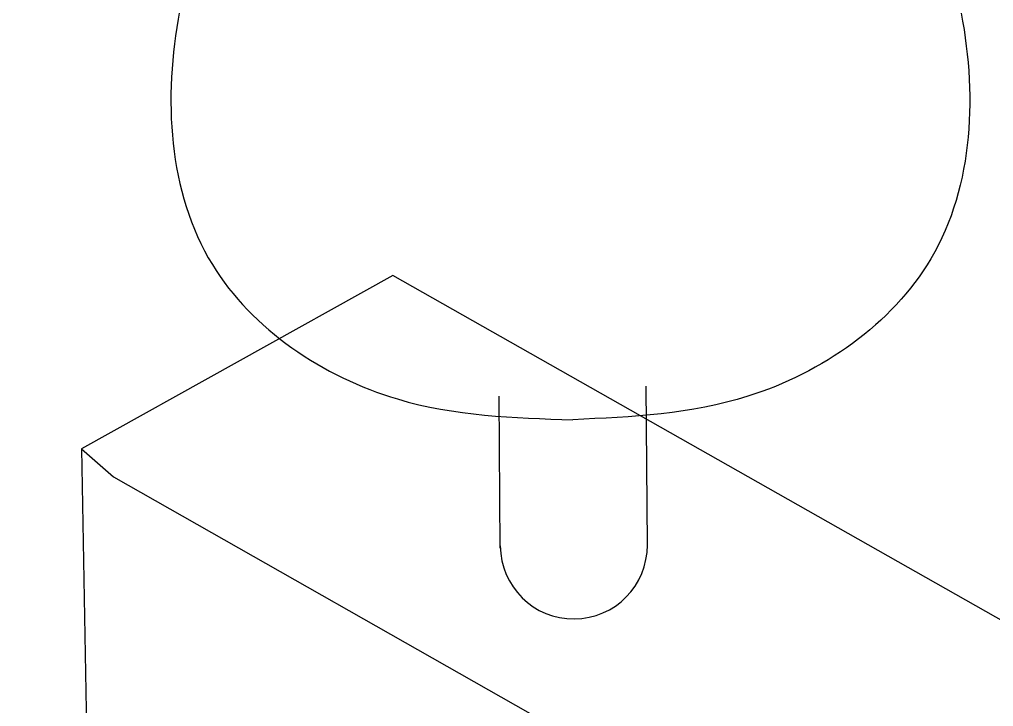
# Model space of a CAD drawing. Header units: metres. Extents: x 324293 to 653279, y 3585589 to 7191434.
# Drawn here: x 334481.697 to 334482.302, y 3600583.002 to 3600583.428 of the extents above; entities that cross this region are included whole.
import ezdxf

# ---------------------------------------------------------------- set-up
doc = ezdxf.new("R2010")
doc.units = ezdxf.units.M
for name, color, linetype in [('tarh', 6, 'Continuous'), ('Tir bargh', 10, 'Continuous'), ('V-NODE', 1, 'Continuous')]:
    doc.layers.add(name, color=color, linetype=linetype)

# ---------------------------------------------------------------- blocks, each defined once
blk = doc.blocks.new('E')
at = {"layer": 'Tir bargh'}
for p, q in [((-1.09158, 6.20022), (-1.15367, 6.16633)), ((0.96012, 5.01545), (-1.09158, 6.20022)), ((-1.04153, 6.14638), (-1.04153, 6.17784)), ((-1.07072, 6.14593), (-1.07072, 6.17608)), ((-1.15367, 6.16633), (-1.14733, 6.16068)), ((-1.15367, 6.16633), (-1.15271, 6.07232)), ((-1.14733, 6.16068), (0.89619, 4.97958))]:
    blk.add_line(p, q, dxfattribs=at)
blk.add_arc((-1.05613, 6.14638), 0.01459, 180, 0, dxfattribs=at)
for points in [[(-1.07922, 6.3217, -0.28802), (-1.09269, 6.31402, -0.28802), (-1.11758, 6.2969, -0.28802), (-1.13765, 6.25232, -0.28802), (-1.13533, 6.20041, -0.28802), (-1.09473, 6.17282, -0.28802), (-1.06784, 6.17177, -0.28802), (-1.05613, 6.17131, -0.28802)], [(-1.03304, 6.3217, -0.28802), (-1.01956, 6.31402, -0.28802), (-0.99467, 6.2969, -0.28802), (-0.97461, 6.25232, -0.28802), (-0.97693, 6.20041, -0.28802), (-1.01753, 6.17282, -0.28802), (-1.04441, 6.17177, -0.28802), (-1.05613, 6.17131, -0.28802)]]:
    blk.add_open_spline(points, degree=3, knots=[0.28987, 0.28987, 0.28987, 0.28987, 0.908816, 1.521914, 2.211913, 2.829368, 3.306397, 3.306397, 3.306397, 3.306397], dxfattribs=at)
at = {"layer": 'Tir bargh', "invisible_edges": 15}
for points in [[(-1.12948, 6.25411, -0.26419), (-1.13109, 6.24303, -0.26367), (-1.13452, 6.24303, -0.27979), (-1.13283, 6.25411, -0.27996)], [(-1.13283, 6.25411, -0.27996), (-1.13452, 6.24303, -0.27979), (-1.13452, 6.24303, -0.29626), (-1.13283, 6.25411, -0.29609)], [(-1.13283, 6.25411, -0.29609), (-1.13452, 6.24303, -0.29626), (-1.13109, 6.24303, -0.31238), (-1.12948, 6.25411, -0.31186)], [(-1.12292, 6.25411, -0.24946), (-1.12439, 6.24303, -0.24861), (-1.13109, 6.24303, -0.26367), (-1.12948, 6.25411, -0.26419)], [(-1.12948, 6.25411, -0.31186), (-1.13109, 6.24303, -0.31238), (-1.12439, 6.24303, -0.32744), (-1.12292, 6.25411, -0.32659)], [(-1.11345, 6.25411, -0.23642), (-1.1147, 6.24303, -0.23528), (-1.12439, 6.24303, -0.24861), (-1.12292, 6.25411, -0.24946)], [(-1.12292, 6.25411, -0.32659), (-1.12439, 6.24303, -0.32744), (-1.1147, 6.24303, -0.34077), (-1.11345, 6.25411, -0.33963)], [(-1.10146, 6.25411, -0.22563), (-1.10246, 6.24303, -0.22426), (-1.1147, 6.24303, -0.23528), (-1.11345, 6.25411, -0.23642)], [(-1.11345, 6.25411, -0.33963), (-1.1147, 6.24303, -0.34077), (-1.10246, 6.24303, -0.35179), (-1.10146, 6.25411, -0.35042)], [(-1.0875, 6.25411, -0.21756), (-1.08819, 6.24303, -0.21602), (-1.10246, 6.24303, -0.22426), (-1.10146, 6.25411, -0.22563)], [(-1.10146, 6.25411, -0.35042), (-1.10246, 6.24303, -0.35179), (-1.08819, 6.24303, -0.36003), (-1.0875, 6.25411, -0.35849)], [(-1.07216, 6.25411, -0.21258), (-1.07252, 6.24303, -0.21092), (-1.08819, 6.24303, -0.21602), (-1.0875, 6.25411, -0.21756)], [(-1.0875, 6.25411, -0.35849), (-1.08819, 6.24303, -0.36003), (-1.07252, 6.24303, -0.36512), (-1.07216, 6.25411, -0.36347)], [(-1.05613, 6.25411, -0.2109), (-1.05613, 6.24303, -0.2092), (-1.07252, 6.24303, -0.21092), (-1.07216, 6.25411, -0.21258)], [(-1.07216, 6.25411, -0.36347), (-1.07252, 6.24303, -0.36512), (-1.05613, 6.24303, -0.36685), (-1.05613, 6.25411, -0.36515)], [(-1.05613, 6.25411, -0.36515), (-1.05613, 6.24303, -0.36685), (-1.03974, 6.24303, -0.36512), (-1.04009, 6.25411, -0.36347)], [(-1.04009, 6.25411, -0.21258), (-1.03974, 6.24303, -0.21092), (-1.05613, 6.24303, -0.2092), (-1.05613, 6.25411, -0.2109)], [(-1.04009, 6.25411, -0.36347), (-1.03974, 6.24303, -0.36512), (-1.02407, 6.24303, -0.36003), (-1.02476, 6.25411, -0.35849)], [(-1.02476, 6.25411, -0.21756), (-1.02407, 6.24303, -0.21602), (-1.03974, 6.24303, -0.21092), (-1.04009, 6.25411, -0.21258)], [(-1.02476, 6.25411, -0.35849), (-1.02407, 6.24303, -0.36003), (-1.0098, 6.24303, -0.35179), (-1.01079, 6.25411, -0.35042)], [(-1.01079, 6.25411, -0.22563), (-1.0098, 6.24303, -0.22426), (-1.02407, 6.24303, -0.21602), (-1.02476, 6.25411, -0.21756)], [(-1.01079, 6.25411, -0.35042), (-1.0098, 6.24303, -0.35179), (-0.99755, 6.24303, -0.34077), (-0.99881, 6.25411, -0.33963)], [(-0.99881, 6.25411, -0.23642), (-0.99755, 6.24303, -0.23528), (-1.0098, 6.24303, -0.22426), (-1.01079, 6.25411, -0.22563)], [(-0.99881, 6.25411, -0.33963), (-0.99755, 6.24303, -0.34077), (-0.98786, 6.24303, -0.32744), (-0.98933, 6.25411, -0.32659)], [(-0.98933, 6.25411, -0.24946), (-0.98786, 6.24303, -0.24861), (-0.99755, 6.24303, -0.23528), (-0.99881, 6.25411, -0.23642)], [(-0.98933, 6.25411, -0.32659), (-0.98786, 6.24303, -0.32744), (-0.98116, 6.24303, -0.31238), (-0.98277, 6.25411, -0.31186)], [(-0.98277, 6.25411, -0.26419), (-0.98116, 6.24303, -0.26367), (-0.98786, 6.24303, -0.24861), (-0.98933, 6.25411, -0.24946)], [(-0.98277, 6.25411, -0.31186), (-0.98116, 6.24303, -0.31238), (-0.97774, 6.24303, -0.29626), (-0.97942, 6.25411, -0.29609)], [(-0.97942, 6.25411, -0.27996), (-0.97774, 6.24303, -0.27979), (-0.98116, 6.24303, -0.26367), (-0.98277, 6.25411, -0.26419)], [(-0.97942, 6.25411, -0.29609), (-0.97774, 6.24303, -0.29626), (-0.97774, 6.24303, -0.27979), (-0.97942, 6.25411, -0.27996)], [(-1.13109, 6.24303, -0.26367), (-1.13144, 6.23184, -0.26355), (-1.13488, 6.23184, -0.27975), (-1.13452, 6.24303, -0.27979)], [(-1.13452, 6.24303, -0.27979), (-1.13488, 6.23184, -0.27975), (-1.13488, 6.23184, -0.2963), (-1.13452, 6.24303, -0.29626)], [(-1.13452, 6.24303, -0.29626), (-1.13488, 6.23184, -0.2963), (-1.13144, 6.23184, -0.31249), (-1.13109, 6.24303, -0.31238)], [(-1.12439, 6.24303, -0.24861), (-1.1247, 6.23184, -0.24843), (-1.13144, 6.23184, -0.26355), (-1.13109, 6.24303, -0.26367)], [(-1.13109, 6.24303, -0.31238), (-1.13144, 6.23184, -0.31249), (-1.1247, 6.23184, -0.32762), (-1.12439, 6.24303, -0.32744)], [(-1.1147, 6.24303, -0.23528), (-1.11497, 6.23184, -0.23504), (-1.1247, 6.23184, -0.24843), (-1.12439, 6.24303, -0.24861)], [(-1.12439, 6.24303, -0.32744), (-1.1247, 6.23184, -0.32762), (-1.11497, 6.23184, -0.34101), (-1.1147, 6.24303, -0.34077)], [(-1.10246, 6.24303, -0.22426), (-1.10267, 6.23184, -0.22396), (-1.11497, 6.23184, -0.23504), (-1.1147, 6.24303, -0.23528)], [(-1.1147, 6.24303, -0.34077), (-1.11497, 6.23184, -0.34101), (-1.10267, 6.23184, -0.35209), (-1.10246, 6.24303, -0.35179)], [(-1.08819, 6.24303, -0.21602), (-1.08833, 6.23184, -0.21569), (-1.10267, 6.23184, -0.22396), (-1.10246, 6.24303, -0.22426)], [(-1.10246, 6.24303, -0.35179), (-1.10267, 6.23184, -0.35209), (-1.08833, 6.23184, -0.36036), (-1.08819, 6.24303, -0.36003)], [(-1.07252, 6.24303, -0.21092), (-1.07259, 6.23184, -0.21057), (-1.08833, 6.23184, -0.21569), (-1.08819, 6.24303, -0.21602)], [(-1.08819, 6.24303, -0.36003), (-1.08833, 6.23184, -0.36036), (-1.07259, 6.23184, -0.36548), (-1.07252, 6.24303, -0.36512)], [(-1.05613, 6.24303, -0.2092), (-1.05613, 6.23184, -0.20884), (-1.07259, 6.23184, -0.21057), (-1.07252, 6.24303, -0.21092)], [(-1.07252, 6.24303, -0.36512), (-1.07259, 6.23184, -0.36548), (-1.05613, 6.23184, -0.36721), (-1.05613, 6.24303, -0.36685)], [(-1.05613, 6.24303, -0.36685), (-1.05613, 6.23184, -0.36721), (-1.03966, 6.23184, -0.36548), (-1.03974, 6.24303, -0.36512)], [(-1.03974, 6.24303, -0.21092), (-1.03966, 6.23184, -0.21057), (-1.05613, 6.23184, -0.20884), (-1.05613, 6.24303, -0.2092)], [(-1.03974, 6.24303, -0.36512), (-1.03966, 6.23184, -0.36548), (-1.02392, 6.23184, -0.36036), (-1.02407, 6.24303, -0.36003)], [(-1.02407, 6.24303, -0.21602), (-1.02392, 6.23184, -0.21569), (-1.03966, 6.23184, -0.21057), (-1.03974, 6.24303, -0.21092)], [(-1.02407, 6.24303, -0.36003), (-1.02392, 6.23184, -0.36036), (-1.00958, 6.23184, -0.35209), (-1.0098, 6.24303, -0.35179)], [(-1.0098, 6.24303, -0.22426), (-1.00958, 6.23184, -0.22396), (-1.02392, 6.23184, -0.21569), (-1.02407, 6.24303, -0.21602)], [(-1.0098, 6.24303, -0.35179), (-1.00958, 6.23184, -0.35209), (-0.99728, 6.23184, -0.34101), (-0.99755, 6.24303, -0.34077)], [(-0.99755, 6.24303, -0.23528), (-0.99728, 6.23184, -0.23504), (-1.00958, 6.23184, -0.22396), (-1.0098, 6.24303, -0.22426)], [(-0.99755, 6.24303, -0.34077), (-0.99728, 6.23184, -0.34101), (-0.98755, 6.23184, -0.32762), (-0.98786, 6.24303, -0.32744)], [(-0.98786, 6.24303, -0.24861), (-0.98755, 6.23184, -0.24843), (-0.99728, 6.23184, -0.23504), (-0.99755, 6.24303, -0.23528)], [(-0.98786, 6.24303, -0.32744), (-0.98755, 6.23184, -0.32762), (-0.98082, 6.23184, -0.31249), (-0.98116, 6.24303, -0.31238)], [(-0.98116, 6.24303, -0.26367), (-0.98082, 6.23184, -0.26355), (-0.98755, 6.23184, -0.24843), (-0.98786, 6.24303, -0.24861)], [(-0.98116, 6.24303, -0.31238), (-0.98082, 6.23184, -0.31249), (-0.97738, 6.23184, -0.2963), (-0.97774, 6.24303, -0.29626)], [(-0.97774, 6.24303, -0.27979), (-0.97738, 6.23184, -0.27975), (-0.98082, 6.23184, -0.26355), (-0.98116, 6.24303, -0.26367)], [(-0.97774, 6.24303, -0.29626), (-0.97738, 6.23184, -0.2963), (-0.97738, 6.23184, -0.27975), (-0.97774, 6.24303, -0.27979)], [(-1.13144, 6.23184, -0.26355), (-1.13028, 6.22071, -0.26393), (-1.13367, 6.22071, -0.27987), (-1.13488, 6.23184, -0.27975)], [(-1.13488, 6.23184, -0.27975), (-1.13367, 6.22071, -0.27987), (-1.13367, 6.22071, -0.29617), (-1.13488, 6.23184, -0.2963)], [(-1.13488, 6.23184, -0.2963), (-1.13367, 6.22071, -0.29617), (-1.13028, 6.22071, -0.31212), (-1.13144, 6.23184, -0.31249)], [(-1.1247, 6.23184, -0.24843), (-1.12365, 6.22071, -0.24904), (-1.13028, 6.22071, -0.26393), (-1.13144, 6.23184, -0.26355)], [(-1.13144, 6.23184, -0.31249), (-1.13028, 6.22071, -0.31212), (-1.12365, 6.22071, -0.32701), (-1.1247, 6.23184, -0.32762)], [(-1.11497, 6.23184, -0.23504), (-1.11407, 6.22071, -0.23585), (-1.12365, 6.22071, -0.24904), (-1.1247, 6.23184, -0.24843)], [(-1.1247, 6.23184, -0.32762), (-1.12365, 6.22071, -0.32701), (-1.11407, 6.22071, -0.3402), (-1.11497, 6.23184, -0.34101)], [(-1.10267, 6.23184, -0.22396), (-1.10196, 6.22071, -0.22494), (-1.11407, 6.22071, -0.23585), (-1.11497, 6.23184, -0.23504)], [(-1.11497, 6.23184, -0.34101), (-1.11407, 6.22071, -0.3402), (-1.10196, 6.22071, -0.35111), (-1.10267, 6.23184, -0.35209)], [(-1.08833, 6.23184, -0.21569), (-1.08784, 6.22071, -0.21679), (-1.10196, 6.22071, -0.22494), (-1.10267, 6.23184, -0.22396)], [(-1.10267, 6.23184, -0.35209), (-1.10196, 6.22071, -0.35111), (-1.08784, 6.22071, -0.35926), (-1.08833, 6.23184, -0.36036)], [(-1.07259, 6.23184, -0.21057), (-1.07234, 6.22071, -0.21176), (-1.08784, 6.22071, -0.21679), (-1.08833, 6.23184, -0.21569)], [(-1.08833, 6.23184, -0.36036), (-1.08784, 6.22071, -0.35926), (-1.07234, 6.22071, -0.36429), (-1.07259, 6.23184, -0.36548)], [(-1.05613, 6.23184, -0.20884), (-1.05613, 6.22071, -0.21005), (-1.07234, 6.22071, -0.21176), (-1.07259, 6.23184, -0.21057)], [(-1.07259, 6.23184, -0.36548), (-1.07234, 6.22071, -0.36429), (-1.05613, 6.22071, -0.366), (-1.05613, 6.23184, -0.36721)], [(-1.05613, 6.23184, -0.36721), (-1.05613, 6.22071, -0.366), (-1.03992, 6.22071, -0.36429), (-1.03966, 6.23184, -0.36548)], [(-1.03966, 6.23184, -0.21057), (-1.03992, 6.22071, -0.21176), (-1.05613, 6.22071, -0.21005), (-1.05613, 6.23184, -0.20884)], [(-1.03966, 6.23184, -0.36548), (-1.03992, 6.22071, -0.36429), (-1.02441, 6.22071, -0.35926), (-1.02392, 6.23184, -0.36036)], [(-1.02392, 6.23184, -0.21569), (-1.02441, 6.22071, -0.21679), (-1.03992, 6.22071, -0.21176), (-1.03966, 6.23184, -0.21057)], [(-1.02392, 6.23184, -0.36036), (-1.02441, 6.22071, -0.35926), (-1.0103, 6.22071, -0.35111), (-1.00958, 6.23184, -0.35209)], [(-1.00958, 6.23184, -0.22396), (-1.0103, 6.22071, -0.22494), (-1.02441, 6.22071, -0.21679), (-1.02392, 6.23184, -0.21569)], [(-1.00958, 6.23184, -0.35209), (-1.0103, 6.22071, -0.35111), (-0.99818, 6.22071, -0.3402), (-0.99728, 6.23184, -0.34101)], [(-0.99728, 6.23184, -0.23504), (-0.99818, 6.22071, -0.23585), (-1.0103, 6.22071, -0.22494), (-1.00958, 6.23184, -0.22396)], [(-0.99728, 6.23184, -0.34101), (-0.99818, 6.22071, -0.3402), (-0.9886, 6.22071, -0.32701), (-0.98755, 6.23184, -0.32762)], [(-0.98755, 6.23184, -0.24843), (-0.9886, 6.22071, -0.24904), (-0.99818, 6.22071, -0.23585), (-0.99728, 6.23184, -0.23504)], [(-0.98755, 6.23184, -0.32762), (-0.9886, 6.22071, -0.32701), (-0.98197, 6.22071, -0.31212), (-0.98082, 6.23184, -0.31249)], [(-0.98082, 6.23184, -0.26355), (-0.98197, 6.22071, -0.26393), (-0.9886, 6.22071, -0.24904), (-0.98755, 6.23184, -0.24843)], [(-0.98082, 6.23184, -0.31249), (-0.98197, 6.22071, -0.31212), (-0.97858, 6.22071, -0.29617), (-0.97738, 6.23184, -0.2963)], [(-0.97738, 6.23184, -0.27975), (-0.97858, 6.22071, -0.27987), (-0.98197, 6.22071, -0.26393), (-0.98082, 6.23184, -0.26355)], [(-0.97738, 6.23184, -0.2963), (-0.97858, 6.22071, -0.29617), (-0.97858, 6.22071, -0.27987), (-0.97738, 6.23184, -0.27975)], [(-1.13028, 6.22071, -0.26393), (-1.12733, 6.20996, -0.26489), (-1.13059, 6.20996, -0.2802), (-1.13367, 6.22071, -0.27987)], [(-1.13367, 6.22071, -0.27987), (-1.13059, 6.20996, -0.2802), (-1.13059, 6.20996, -0.29585), (-1.13367, 6.22071, -0.29617)], [(-1.13367, 6.22071, -0.29617), (-1.13059, 6.20996, -0.29585), (-1.12733, 6.20996, -0.31116), (-1.13028, 6.22071, -0.31212)], [(-1.12365, 6.22071, -0.24904), (-1.12097, 6.20996, -0.25059), (-1.12733, 6.20996, -0.26489), (-1.13028, 6.22071, -0.26393)], [(-1.13028, 6.22071, -0.31212), (-1.12733, 6.20996, -0.31116), (-1.12097, 6.20996, -0.32546), (-1.12365, 6.22071, -0.32701)], [(-1.11407, 6.22071, -0.23585), (-1.11177, 6.20996, -0.23793), (-1.12097, 6.20996, -0.25059), (-1.12365, 6.22071, -0.24904)], [(-1.12365, 6.22071, -0.32701), (-1.12097, 6.20996, -0.32546), (-1.11177, 6.20996, -0.33812), (-1.11407, 6.22071, -0.3402)], [(-1.10196, 6.22071, -0.22494), (-1.10014, 6.20996, -0.22745), (-1.11177, 6.20996, -0.23793), (-1.11407, 6.22071, -0.23585)], [(-1.11407, 6.22071, -0.3402), (-1.11177, 6.20996, -0.33812), (-1.10014, 6.20996, -0.3486), (-1.10196, 6.22071, -0.35111)], [(-1.08784, 6.22071, -0.21679), (-1.08658, 6.20996, -0.21963), (-1.10014, 6.20996, -0.22745), (-1.10196, 6.22071, -0.22494)], [(-1.10196, 6.22071, -0.35111), (-1.10014, 6.20996, -0.3486), (-1.08658, 6.20996, -0.35642), (-1.08784, 6.22071, -0.35926)], [(-1.07234, 6.22071, -0.21176), (-1.07169, 6.20996, -0.21479), (-1.08658, 6.20996, -0.21963), (-1.08784, 6.22071, -0.21679)], [(-1.08784, 6.22071, -0.35926), (-1.08658, 6.20996, -0.35642), (-1.07169, 6.20996, -0.36126), (-1.07234, 6.22071, -0.36429)], [(-1.05613, 6.22071, -0.21005), (-1.05613, 6.20996, -0.21315), (-1.07169, 6.20996, -0.21479), (-1.07234, 6.22071, -0.21176)], [(-1.07234, 6.22071, -0.36429), (-1.07169, 6.20996, -0.36126), (-1.05613, 6.20996, -0.3629), (-1.05613, 6.22071, -0.366)], [(-1.05613, 6.22071, -0.366), (-1.05613, 6.20996, -0.3629), (-1.04056, 6.20996, -0.36126), (-1.03992, 6.22071, -0.36429)], [(-1.03992, 6.22071, -0.21176), (-1.04056, 6.20996, -0.21479), (-1.05613, 6.20996, -0.21315), (-1.05613, 6.22071, -0.21005)], [(-1.03992, 6.22071, -0.36429), (-1.04056, 6.20996, -0.36126), (-1.02567, 6.20996, -0.35642), (-1.02441, 6.22071, -0.35926)], [(-1.02441, 6.22071, -0.21679), (-1.02567, 6.20996, -0.21963), (-1.04056, 6.20996, -0.21479), (-1.03992, 6.22071, -0.21176)], [(-1.02441, 6.22071, -0.35926), (-1.02567, 6.20996, -0.35642), (-1.01212, 6.20996, -0.3486), (-1.0103, 6.22071, -0.35111)], [(-1.0103, 6.22071, -0.22494), (-1.01212, 6.20996, -0.22745), (-1.02567, 6.20996, -0.21963), (-1.02441, 6.22071, -0.21679)], [(-1.0103, 6.22071, -0.35111), (-1.01212, 6.20996, -0.3486), (-1.00049, 6.20996, -0.33812), (-0.99818, 6.22071, -0.3402)], [(-0.99818, 6.22071, -0.23585), (-1.00049, 6.20996, -0.23793), (-1.01212, 6.20996, -0.22745), (-1.0103, 6.22071, -0.22494)], [(-0.99818, 6.22071, -0.3402), (-1.00049, 6.20996, -0.33812), (-0.99129, 6.20996, -0.32546), (-0.9886, 6.22071, -0.32701)], [(-0.9886, 6.22071, -0.24904), (-0.99129, 6.20996, -0.25059), (-1.00049, 6.20996, -0.23793), (-0.99818, 6.22071, -0.23585)], [(-0.9886, 6.22071, -0.32701), (-0.99129, 6.20996, -0.32546), (-0.98492, 6.20996, -0.31116), (-0.98197, 6.22071, -0.31212)], [(-0.98197, 6.22071, -0.26393), (-0.98492, 6.20996, -0.26489), (-0.99129, 6.20996, -0.25059), (-0.9886, 6.22071, -0.24904)], [(-0.98197, 6.22071, -0.31212), (-0.98492, 6.20996, -0.31116), (-0.98167, 6.20996, -0.29585), (-0.97858, 6.22071, -0.29617)], [(-0.97858, 6.22071, -0.27987), (-0.98167, 6.20996, -0.2802), (-0.98492, 6.20996, -0.26489), (-0.98197, 6.22071, -0.26393)], [(-0.97858, 6.22071, -0.29617), (-0.98167, 6.20996, -0.29585), (-0.98167, 6.20996, -0.2802), (-0.97858, 6.22071, -0.27987)], [(-1.12733, 6.20996, -0.26489), (-1.12233, 6.20009, -0.26651), (-1.12535, 6.20009, -0.28075), (-1.13059, 6.20996, -0.2802)], [(-1.13059, 6.20996, -0.2802), (-1.12535, 6.20009, -0.28075), (-1.12535, 6.20009, -0.2953), (-1.13059, 6.20996, -0.29585)], [(-1.13059, 6.20996, -0.29585), (-1.12535, 6.20009, -0.2953), (-1.12233, 6.20009, -0.30953), (-1.12733, 6.20996, -0.31116)], [(-1.12097, 6.20996, -0.25059), (-1.11641, 6.20009, -0.25322), (-1.12233, 6.20009, -0.26651), (-1.12733, 6.20996, -0.26489)], [(-1.12733, 6.20996, -0.31116), (-1.12233, 6.20009, -0.30953), (-1.11641, 6.20009, -0.32283), (-1.12097, 6.20996, -0.32546)], [(-1.11177, 6.20996, -0.23793), (-1.10786, 6.20009, -0.24145), (-1.11641, 6.20009, -0.25322), (-1.12097, 6.20996, -0.25059)], [(-1.12097, 6.20996, -0.32546), (-1.11641, 6.20009, -0.32283), (-1.10786, 6.20009, -0.3346), (-1.11177, 6.20996, -0.33812)], [(-1.10014, 6.20996, -0.22745), (-1.09704, 6.20009, -0.23171), (-1.10786, 6.20009, -0.24145), (-1.11177, 6.20996, -0.23793)], [(-1.11177, 6.20996, -0.33812), (-1.10786, 6.20009, -0.3346), (-1.09704, 6.20009, -0.34434), (-1.10014, 6.20996, -0.3486)], [(-1.08658, 6.20996, -0.21963), (-1.08444, 6.20009, -0.22443), (-1.09704, 6.20009, -0.23171), (-1.10014, 6.20996, -0.22745)], [(-1.10014, 6.20996, -0.3486), (-1.09704, 6.20009, -0.34434), (-1.08444, 6.20009, -0.35161), (-1.08658, 6.20996, -0.35642)], [(-1.07169, 6.20996, -0.21479), (-1.0706, 6.20009, -0.21994), (-1.08444, 6.20009, -0.22443), (-1.08658, 6.20996, -0.21963)], [(-1.08658, 6.20996, -0.35642), (-1.08444, 6.20009, -0.35161), (-1.0706, 6.20009, -0.35611), (-1.07169, 6.20996, -0.36126)], [(-1.05613, 6.20996, -0.21315), (-1.05613, 6.20009, -0.21842), (-1.0706, 6.20009, -0.21994), (-1.07169, 6.20996, -0.21479)], [(-1.07169, 6.20996, -0.36126), (-1.0706, 6.20009, -0.35611), (-1.05613, 6.20009, -0.35763), (-1.05613, 6.20996, -0.3629)], [(-1.05613, 6.20996, -0.3629), (-1.05613, 6.20009, -0.35763), (-1.04165, 6.20009, -0.35611), (-1.04056, 6.20996, -0.36126)], [(-1.04056, 6.20996, -0.21479), (-1.04165, 6.20009, -0.21994), (-1.05613, 6.20009, -0.21842), (-1.05613, 6.20996, -0.21315)], [(-1.04056, 6.20996, -0.36126), (-1.04165, 6.20009, -0.35611), (-1.02781, 6.20009, -0.35161), (-1.02567, 6.20996, -0.35642)], [(-1.02567, 6.20996, -0.21963), (-1.02781, 6.20009, -0.22443), (-1.04165, 6.20009, -0.21994), (-1.04056, 6.20996, -0.21479)], [(-1.02567, 6.20996, -0.35642), (-1.02781, 6.20009, -0.35161), (-1.01521, 6.20009, -0.34434), (-1.01212, 6.20996, -0.3486)], [(-1.01212, 6.20996, -0.22745), (-1.01521, 6.20009, -0.23171), (-1.02781, 6.20009, -0.22443), (-1.02567, 6.20996, -0.21963)], [(-1.01212, 6.20996, -0.3486), (-1.01521, 6.20009, -0.34434), (-1.0044, 6.20009, -0.3346), (-1.00049, 6.20996, -0.33812)], [(-1.00049, 6.20996, -0.23793), (-1.0044, 6.20009, -0.24145), (-1.01521, 6.20009, -0.23171), (-1.01212, 6.20996, -0.22745)], [(-1.00049, 6.20996, -0.33812), (-1.0044, 6.20009, -0.3346), (-0.99584, 6.20009, -0.32283), (-0.99129, 6.20996, -0.32546)], [(-0.99129, 6.20996, -0.25059), (-0.99584, 6.20009, -0.25322), (-1.0044, 6.20009, -0.24145), (-1.00049, 6.20996, -0.23793)], [(-0.99129, 6.20996, -0.32546), (-0.99584, 6.20009, -0.32283), (-0.98993, 6.20009, -0.30953), (-0.98492, 6.20996, -0.31116)], [(-0.98492, 6.20996, -0.26489), (-0.98993, 6.20009, -0.26651), (-0.99584, 6.20009, -0.25322), (-0.99129, 6.20996, -0.25059)], [(-0.98492, 6.20996, -0.31116), (-0.98993, 6.20009, -0.30953), (-0.9869, 6.20009, -0.2953), (-0.98167, 6.20996, -0.29585)], [(-0.98167, 6.20996, -0.2802), (-0.9869, 6.20009, -0.28075), (-0.98993, 6.20009, -0.26651), (-0.98492, 6.20996, -0.26489)], [(-0.98167, 6.20996, -0.29585), (-0.9869, 6.20009, -0.2953), (-0.9869, 6.20009, -0.28075), (-0.98167, 6.20996, -0.2802)], [(-1.12233, 6.20009, -0.26651), (-1.1154, 6.1916, -0.26877), (-1.11811, 6.1916, -0.28151), (-1.12535, 6.20009, -0.28075)], [(-1.12535, 6.20009, -0.28075), (-1.11811, 6.1916, -0.28151), (-1.11811, 6.1916, -0.29454), (-1.12535, 6.20009, -0.2953)], [(-1.12535, 6.20009, -0.2953), (-1.11811, 6.1916, -0.29454), (-1.1154, 6.1916, -0.30728), (-1.12233, 6.20009, -0.30953)], [(-1.11641, 6.20009, -0.25322), (-1.1101, 6.1916, -0.25686), (-1.1154, 6.1916, -0.26877), (-1.12233, 6.20009, -0.26651)], [(-1.12233, 6.20009, -0.30953), (-1.1154, 6.1916, -0.30728), (-1.1101, 6.1916, -0.31919), (-1.11641, 6.20009, -0.32283)], [(-1.10786, 6.20009, -0.24145), (-1.10244, 6.1916, -0.24632), (-1.1101, 6.1916, -0.25686), (-1.11641, 6.20009, -0.25322)], [(-1.11641, 6.20009, -0.32283), (-1.1101, 6.1916, -0.31919), (-1.10244, 6.1916, -0.32973), (-1.10786, 6.20009, -0.3346)], [(-1.09704, 6.20009, -0.23171), (-1.09276, 6.1916, -0.2376), (-1.10244, 6.1916, -0.24632), (-1.10786, 6.20009, -0.24145)], [(-1.10786, 6.20009, -0.3346), (-1.10244, 6.1916, -0.32973), (-1.09276, 6.1916, -0.33845), (-1.09704, 6.20009, -0.34434)], [(-1.08444, 6.20009, -0.22443), (-1.08148, 6.1916, -0.23109), (-1.09276, 6.1916, -0.2376), (-1.09704, 6.20009, -0.23171)], [(-1.09704, 6.20009, -0.34434), (-1.09276, 6.1916, -0.33845), (-1.08148, 6.1916, -0.34496), (-1.08444, 6.20009, -0.35161)], [(-1.0706, 6.20009, -0.21994), (-1.06909, 6.1916, -0.22706), (-1.08148, 6.1916, -0.23109), (-1.08444, 6.20009, -0.22443)], [(-1.08444, 6.20009, -0.35161), (-1.08148, 6.1916, -0.34496), (-1.06909, 6.1916, -0.34899), (-1.0706, 6.20009, -0.35611)], [(-1.05613, 6.20009, -0.21842), (-1.05613, 6.1916, -0.2257), (-1.06909, 6.1916, -0.22706), (-1.0706, 6.20009, -0.21994)], [(-1.0706, 6.20009, -0.35611), (-1.06909, 6.1916, -0.34899), (-1.05613, 6.1916, -0.35035), (-1.05613, 6.20009, -0.35763)], [(-1.05613, 6.20009, -0.35763), (-1.05613, 6.1916, -0.35035), (-1.04317, 6.1916, -0.34899), (-1.04165, 6.20009, -0.35611)], [(-1.04165, 6.20009, -0.21994), (-1.04317, 6.1916, -0.22706), (-1.05613, 6.1916, -0.2257), (-1.05613, 6.20009, -0.21842)], [(-1.04165, 6.20009, -0.35611), (-1.04317, 6.1916, -0.34899), (-1.03078, 6.1916, -0.34496), (-1.02781, 6.20009, -0.35161)], [(-1.02781, 6.20009, -0.22443), (-1.03078, 6.1916, -0.23109), (-1.04317, 6.1916, -0.22706), (-1.04165, 6.20009, -0.21994)], [(-1.02781, 6.20009, -0.35161), (-1.03078, 6.1916, -0.34496), (-1.01949, 6.1916, -0.33845), (-1.01521, 6.20009, -0.34434)], [(-1.01521, 6.20009, -0.23171), (-1.01949, 6.1916, -0.2376), (-1.03078, 6.1916, -0.23109), (-1.02781, 6.20009, -0.22443)], [(-1.01521, 6.20009, -0.34434), (-1.01949, 6.1916, -0.33845), (-1.00981, 6.1916, -0.32973), (-1.0044, 6.20009, -0.3346)], [(-1.0044, 6.20009, -0.24145), (-1.00981, 6.1916, -0.24632), (-1.01949, 6.1916, -0.2376), (-1.01521, 6.20009, -0.23171)], [(-1.0044, 6.20009, -0.3346), (-1.00981, 6.1916, -0.32973), (-1.00215, 6.1916, -0.31919), (-0.99584, 6.20009, -0.32283)], [(-0.99584, 6.20009, -0.25322), (-1.00215, 6.1916, -0.25686), (-1.00981, 6.1916, -0.24632), (-1.0044, 6.20009, -0.24145)], [(-0.99584, 6.20009, -0.32283), (-1.00215, 6.1916, -0.31919), (-0.99685, 6.1916, -0.30728), (-0.98993, 6.20009, -0.30953)], [(-0.98993, 6.20009, -0.26651), (-0.99685, 6.1916, -0.26877), (-1.00215, 6.1916, -0.25686), (-0.99584, 6.20009, -0.25322)], [(-0.98993, 6.20009, -0.30953), (-0.99685, 6.1916, -0.30728), (-0.99414, 6.1916, -0.29454), (-0.9869, 6.20009, -0.2953)], [(-0.9869, 6.20009, -0.28075), (-0.99414, 6.1916, -0.28151), (-0.99685, 6.1916, -0.26877), (-0.98993, 6.20009, -0.26651)], [(-0.9869, 6.20009, -0.2953), (-0.99414, 6.1916, -0.29454), (-0.99414, 6.1916, -0.28151), (-0.9869, 6.20009, -0.28075)], [(-1.1154, 6.1916, -0.26877), (-1.10708, 6.18461, -0.27147), (-1.10941, 6.18461, -0.28242), (-1.11811, 6.1916, -0.28151)], [(-1.11811, 6.1916, -0.28151), (-1.10941, 6.18461, -0.28242), (-1.10941, 6.18461, -0.29363), (-1.11811, 6.1916, -0.29454)], [(-1.11811, 6.1916, -0.29454), (-1.10941, 6.18461, -0.29363), (-1.10708, 6.18461, -0.30458), (-1.1154, 6.1916, -0.30728)], [(-1.1101, 6.1916, -0.25686), (-1.10253, 6.18461, -0.26123), (-1.10708, 6.18461, -0.27147), (-1.1154, 6.1916, -0.26877)], [(-1.1154, 6.1916, -0.30728), (-1.10708, 6.18461, -0.30458), (-1.10253, 6.18461, -0.31481), (-1.1101, 6.1916, -0.31919)], [(-1.10244, 6.1916, -0.24632), (-1.09594, 6.18461, -0.25217), (-1.10253, 6.18461, -0.26123), (-1.1101, 6.1916, -0.25686)], [(-1.1101, 6.1916, -0.31919), (-1.10253, 6.18461, -0.31481), (-1.09594, 6.18461, -0.32388), (-1.10244, 6.1916, -0.32973)], [(-1.09276, 6.1916, -0.2376), (-1.08762, 6.18461, -0.24468), (-1.09594, 6.18461, -0.25217), (-1.10244, 6.1916, -0.24632)], [(-1.10244, 6.1916, -0.32973), (-1.09594, 6.18461, -0.32388), (-1.08762, 6.18461, -0.33137), (-1.09276, 6.1916, -0.33845)], [(-1.08148, 6.1916, -0.23109), (-1.07792, 6.18461, -0.23908), (-1.08762, 6.18461, -0.24468), (-1.09276, 6.1916, -0.2376)], [(-1.09276, 6.1916, -0.33845), (-1.08762, 6.18461, -0.33137), (-1.07792, 6.18461, -0.33697), (-1.08148, 6.1916, -0.34496)], [(-1.06909, 6.1916, -0.22706), (-1.06727, 6.18461, -0.23562), (-1.07792, 6.18461, -0.23908), (-1.08148, 6.1916, -0.23109)], [(-1.08148, 6.1916, -0.34496), (-1.07792, 6.18461, -0.33697), (-1.06727, 6.18461, -0.34043), (-1.06909, 6.1916, -0.34899)], [(-1.05613, 6.1916, -0.2257), (-1.05613, 6.18461, -0.23445), (-1.06727, 6.18461, -0.23562), (-1.06909, 6.1916, -0.22706)], [(-1.06909, 6.1916, -0.34899), (-1.06727, 6.18461, -0.34043), (-1.05613, 6.18461, -0.3416), (-1.05613, 6.1916, -0.35035)], [(-1.05613, 6.1916, -0.35035), (-1.05613, 6.18461, -0.3416), (-1.04499, 6.18461, -0.34043), (-1.04317, 6.1916, -0.34899)], [(-1.04317, 6.1916, -0.22706), (-1.04499, 6.18461, -0.23562), (-1.05613, 6.18461, -0.23445), (-1.05613, 6.1916, -0.2257)], [(-1.04317, 6.1916, -0.34899), (-1.04499, 6.18461, -0.34043), (-1.03433, 6.18461, -0.33697), (-1.03078, 6.1916, -0.34496)], [(-1.03078, 6.1916, -0.23109), (-1.03433, 6.18461, -0.23908), (-1.04499, 6.18461, -0.23562), (-1.04317, 6.1916, -0.22706)], [(-1.03078, 6.1916, -0.34496), (-1.03433, 6.18461, -0.33697), (-1.02463, 6.18461, -0.33137), (-1.01949, 6.1916, -0.33845)], [(-1.01949, 6.1916, -0.2376), (-1.02463, 6.18461, -0.24468), (-1.03433, 6.18461, -0.23908), (-1.03078, 6.1916, -0.23109)], [(-1.01949, 6.1916, -0.33845), (-1.02463, 6.18461, -0.33137), (-1.01631, 6.18461, -0.32388), (-1.00981, 6.1916, -0.32973)], [(-1.00981, 6.1916, -0.24632), (-1.01631, 6.18461, -0.25217), (-1.02463, 6.18461, -0.24468), (-1.01949, 6.1916, -0.2376)], [(-1.00981, 6.1916, -0.32973), (-1.01631, 6.18461, -0.32388), (-1.00973, 6.18461, -0.31481), (-1.00215, 6.1916, -0.31919)], [(-1.00215, 6.1916, -0.25686), (-1.00973, 6.18461, -0.26123), (-1.01631, 6.18461, -0.25217), (-1.00981, 6.1916, -0.24632)], [(-1.00215, 6.1916, -0.31919), (-1.00973, 6.18461, -0.31481), (-1.00517, 6.18461, -0.30458), (-0.99685, 6.1916, -0.30728)], [(-0.99685, 6.1916, -0.26877), (-1.00517, 6.18461, -0.27147), (-1.00973, 6.18461, -0.26123), (-1.00215, 6.1916, -0.25686)], [(-0.99685, 6.1916, -0.30728), (-1.00517, 6.18461, -0.30458), (-1.00284, 6.18461, -0.29363), (-0.99414, 6.1916, -0.29454)], [(-0.99414, 6.1916, -0.28151), (-1.00284, 6.18461, -0.28242), (-1.00517, 6.18461, -0.27147), (-0.99685, 6.1916, -0.26877)], [(-0.99414, 6.1916, -0.29454), (-1.00284, 6.18461, -0.29363), (-1.00284, 6.18461, -0.28242), (-0.99414, 6.1916, -0.28151)], [(-1.10708, 6.18461, -0.27147), (-1.09779, 6.17915, -0.27449), (-1.09969, 6.17915, -0.28345), (-1.10941, 6.18461, -0.28242)], [(-1.10941, 6.18461, -0.28242), (-1.09969, 6.17915, -0.28345), (-1.09969, 6.17915, -0.2926), (-1.10941, 6.18461, -0.29363)], [(-1.10941, 6.18461, -0.29363), (-1.09969, 6.17915, -0.2926), (-1.09779, 6.17915, -0.30156), (-1.10708, 6.18461, -0.30458)], [(-1.10253, 6.18461, -0.26123), (-1.09406, 6.17915, -0.26612), (-1.09779, 6.17915, -0.27449), (-1.10708, 6.18461, -0.27147)], [(-1.10708, 6.18461, -0.30458), (-1.09779, 6.17915, -0.30156), (-1.09406, 6.17915, -0.30993), (-1.10253, 6.18461, -0.31481)], [(-1.09594, 6.18461, -0.25217), (-1.08868, 6.17915, -0.25871), (-1.09406, 6.17915, -0.26612), (-1.10253, 6.18461, -0.26123)], [(-1.10253, 6.18461, -0.31481), (-1.09406, 6.17915, -0.30993), (-1.08868, 6.17915, -0.31734), (-1.09594, 6.18461, -0.32388)], [(-1.08762, 6.18461, -0.24468), (-1.08188, 6.17915, -0.25259), (-1.08868, 6.17915, -0.25871), (-1.09594, 6.18461, -0.25217)], [(-1.09594, 6.18461, -0.32388), (-1.08868, 6.17915, -0.31734), (-1.08188, 6.17915, -0.32346), (-1.08762, 6.18461, -0.33137)], [(-1.07792, 6.18461, -0.23908), (-1.07394, 6.17915, -0.24801), (-1.08188, 6.17915, -0.25259), (-1.08762, 6.18461, -0.24468)], [(-1.08762, 6.18461, -0.33137), (-1.08188, 6.17915, -0.32346), (-1.07394, 6.17915, -0.32804), (-1.07792, 6.18461, -0.33697)], [(-1.06727, 6.18461, -0.23562), (-1.06523, 6.17915, -0.24518), (-1.07394, 6.17915, -0.24801), (-1.07792, 6.18461, -0.23908)], [(-1.07792, 6.18461, -0.33697), (-1.07394, 6.17915, -0.32804), (-1.06523, 6.17915, -0.33087), (-1.06727, 6.18461, -0.34043)], [(-1.05613, 6.18461, -0.23445), (-1.05613, 6.17915, -0.24422), (-1.06523, 6.17915, -0.24518), (-1.06727, 6.18461, -0.23562)], [(-1.06727, 6.18461, -0.34043), (-1.06523, 6.17915, -0.33087), (-1.05613, 6.17915, -0.33183), (-1.05613, 6.18461, -0.3416)], [(-1.05613, 6.18461, -0.3416), (-1.05613, 6.17915, -0.33183), (-1.04702, 6.17915, -0.33087), (-1.04499, 6.18461, -0.34043)], [(-1.04499, 6.18461, -0.23562), (-1.04702, 6.17915, -0.24518), (-1.05613, 6.17915, -0.24422), (-1.05613, 6.18461, -0.23445)], [(-1.04499, 6.18461, -0.34043), (-1.04702, 6.17915, -0.33087), (-1.03831, 6.17915, -0.32804), (-1.03433, 6.18461, -0.33697)], [(-1.03433, 6.18461, -0.23908), (-1.03831, 6.17915, -0.24801), (-1.04702, 6.17915, -0.24518), (-1.04499, 6.18461, -0.23562)], [(-1.03433, 6.18461, -0.33697), (-1.03831, 6.17915, -0.32804), (-1.03038, 6.17915, -0.32346), (-1.02463, 6.18461, -0.33137)], [(-1.02463, 6.18461, -0.24468), (-1.03038, 6.17915, -0.25259), (-1.03831, 6.17915, -0.24801), (-1.03433, 6.18461, -0.23908)], [(-1.02463, 6.18461, -0.33137), (-1.03038, 6.17915, -0.32346), (-1.02357, 6.17915, -0.31734), (-1.01631, 6.18461, -0.32388)], [(-1.01631, 6.18461, -0.25217), (-1.02357, 6.17915, -0.25871), (-1.03038, 6.17915, -0.25259), (-1.02463, 6.18461, -0.24468)], [(-1.01631, 6.18461, -0.32388), (-1.02357, 6.17915, -0.31734), (-1.01819, 6.17915, -0.30993), (-1.00973, 6.18461, -0.31481)], [(-1.00973, 6.18461, -0.26123), (-1.01819, 6.17915, -0.26612), (-1.02357, 6.17915, -0.25871), (-1.01631, 6.18461, -0.25217)], [(-1.00973, 6.18461, -0.31481), (-1.01819, 6.17915, -0.30993), (-1.01447, 6.17915, -0.30156), (-1.00517, 6.18461, -0.30458)], [(-1.00517, 6.18461, -0.27147), (-1.01447, 6.17915, -0.27449), (-1.01819, 6.17915, -0.26612), (-1.00973, 6.18461, -0.26123)], [(-1.00517, 6.18461, -0.30458), (-1.01447, 6.17915, -0.30156), (-1.01256, 6.17915, -0.2926), (-1.00284, 6.18461, -0.29363)], [(-1.00284, 6.18461, -0.28242), (-1.01256, 6.17915, -0.28345), (-1.01447, 6.17915, -0.27449), (-1.00517, 6.18461, -0.27147)], [(-1.00284, 6.18461, -0.29363), (-1.01256, 6.17915, -0.2926), (-1.01256, 6.17915, -0.28345), (-1.00284, 6.18461, -0.28242)], [(-1.09779, 6.17915, -0.27449), (-1.0878, 6.17527, -0.27773), (-1.08925, 6.17527, -0.28454), (-1.09969, 6.17915, -0.28345)], [(-1.09969, 6.17915, -0.28345), (-1.08925, 6.17527, -0.28454), (-1.08925, 6.17527, -0.29151), (-1.09969, 6.17915, -0.2926)], [(-1.09969, 6.17915, -0.2926), (-1.08925, 6.17527, -0.29151), (-1.0878, 6.17527, -0.29832), (-1.09779, 6.17915, -0.30156)], [(-1.09406, 6.17915, -0.26612), (-1.08497, 6.17527, -0.27137), (-1.0878, 6.17527, -0.27773), (-1.09779, 6.17915, -0.27449)], [(-1.09779, 6.17915, -0.30156), (-1.0878, 6.17527, -0.29832), (-1.08497, 6.17527, -0.30468), (-1.09406, 6.17915, -0.30993)], [(-1.08868, 6.17915, -0.25871), (-1.08088, 6.17527, -0.26574), (-1.08497, 6.17527, -0.27137), (-1.09406, 6.17915, -0.26612)], [(-1.09406, 6.17915, -0.30993), (-1.08497, 6.17527, -0.30468), (-1.08088, 6.17527, -0.31031), (-1.08868, 6.17915, -0.31734)], [(-1.08188, 6.17915, -0.25259), (-1.0757, 6.17527, -0.26108), (-1.08088, 6.17527, -0.26574), (-1.08868, 6.17915, -0.25871)], [(-1.08868, 6.17915, -0.31734), (-1.08088, 6.17527, -0.31031), (-1.0757, 6.17527, -0.31497), (-1.08188, 6.17915, -0.32346)], [(-1.07394, 6.17915, -0.24801), (-1.06967, 6.17527, -0.2576), (-1.0757, 6.17527, -0.26108), (-1.08188, 6.17915, -0.25259)], [(-1.08188, 6.17915, -0.32346), (-1.0757, 6.17527, -0.31497), (-1.06967, 6.17527, -0.31845), (-1.07394, 6.17915, -0.32804)], [(-1.06523, 6.17915, -0.24518), (-1.06305, 6.17527, -0.25545), (-1.06967, 6.17527, -0.2576), (-1.07394, 6.17915, -0.24801)], [(-1.07394, 6.17915, -0.32804), (-1.06967, 6.17527, -0.31845), (-1.06305, 6.17527, -0.3206), (-1.06523, 6.17915, -0.33087)], [(-1.05613, 6.17915, -0.24422), (-1.05613, 6.17527, -0.25472), (-1.06305, 6.17527, -0.25545), (-1.06523, 6.17915, -0.24518)], [(-1.06523, 6.17915, -0.33087), (-1.06305, 6.17527, -0.3206), (-1.05613, 6.17527, -0.32133), (-1.05613, 6.17915, -0.33183)], [(-1.05613, 6.17915, -0.33183), (-1.05613, 6.17527, -0.32133), (-1.0492, 6.17527, -0.3206), (-1.04702, 6.17915, -0.33087)], [(-1.04702, 6.17915, -0.24518), (-1.0492, 6.17527, -0.25545), (-1.05613, 6.17527, -0.25472), (-1.05613, 6.17915, -0.24422)], [(-1.04702, 6.17915, -0.33087), (-1.0492, 6.17527, -0.3206), (-1.04258, 6.17527, -0.31845), (-1.03831, 6.17915, -0.32804)], [(-1.03831, 6.17915, -0.24801), (-1.04258, 6.17527, -0.2576), (-1.0492, 6.17527, -0.25545), (-1.04702, 6.17915, -0.24518)], [(-1.03831, 6.17915, -0.32804), (-1.04258, 6.17527, -0.31845), (-1.03655, 6.17527, -0.31497), (-1.03038, 6.17915, -0.32346)], [(-1.03038, 6.17915, -0.25259), (-1.03655, 6.17527, -0.26108), (-1.04258, 6.17527, -0.2576), (-1.03831, 6.17915, -0.24801)], [(-1.03038, 6.17915, -0.32346), (-1.03655, 6.17527, -0.31497), (-1.03138, 6.17527, -0.31031), (-1.02357, 6.17915, -0.31734)], [(-1.02357, 6.17915, -0.25871), (-1.03138, 6.17527, -0.26574), (-1.03655, 6.17527, -0.26108), (-1.03038, 6.17915, -0.25259)], [(-1.02357, 6.17915, -0.31734), (-1.03138, 6.17527, -0.31031), (-1.02729, 6.17527, -0.30468), (-1.01819, 6.17915, -0.30993)], [(-1.01819, 6.17915, -0.26612), (-1.02729, 6.17527, -0.27137), (-1.03138, 6.17527, -0.26574), (-1.02357, 6.17915, -0.25871)], [(-1.01819, 6.17915, -0.30993), (-1.02729, 6.17527, -0.30468), (-1.02445, 6.17527, -0.29832), (-1.01447, 6.17915, -0.30156)], [(-1.01447, 6.17915, -0.27449), (-1.02445, 6.17527, -0.27773), (-1.02729, 6.17527, -0.27137), (-1.01819, 6.17915, -0.26612)], [(-1.01447, 6.17915, -0.30156), (-1.02445, 6.17527, -0.29832), (-1.02301, 6.17527, -0.29151), (-1.01256, 6.17915, -0.2926)], [(-1.01256, 6.17915, -0.28345), (-1.02301, 6.17527, -0.28454), (-1.02445, 6.17527, -0.27773), (-1.01447, 6.17915, -0.27449)], [(-1.01256, 6.17915, -0.2926), (-1.02301, 6.17527, -0.29151), (-1.02301, 6.17527, -0.28454), (-1.01256, 6.17915, -0.28345)], [(-1.0878, 6.17527, -0.27773), (-1.07738, 6.17298, -0.28112), (-1.07835, 6.17298, -0.28569), (-1.08925, 6.17527, -0.28454)], [(-1.08925, 6.17527, -0.28454), (-1.07835, 6.17298, -0.28569), (-1.07835, 6.17298, -0.29036), (-1.08925, 6.17527, -0.29151)], [(-1.08925, 6.17527, -0.29151), (-1.07835, 6.17298, -0.29036), (-1.07738, 6.17298, -0.29493), (-1.0878, 6.17527, -0.29832)], [(-1.08497, 6.17527, -0.27137), (-1.07548, 6.17298, -0.27685), (-1.07738, 6.17298, -0.28112), (-1.0878, 6.17527, -0.27773)], [(-1.0878, 6.17527, -0.29832), (-1.07738, 6.17298, -0.29493), (-1.07548, 6.17298, -0.2992), (-1.08497, 6.17527, -0.30468)], [(-1.08088, 6.17527, -0.26574), (-1.07273, 6.17298, -0.27308), (-1.07548, 6.17298, -0.27685), (-1.08497, 6.17527, -0.27137)], [(-1.08497, 6.17527, -0.30468), (-1.07548, 6.17298, -0.2992), (-1.07273, 6.17298, -0.30297), (-1.08088, 6.17527, -0.31031)], [(-1.0757, 6.17527, -0.26108), (-1.06926, 6.17298, -0.26995), (-1.07273, 6.17298, -0.27308), (-1.08088, 6.17527, -0.26574)], [(-1.08088, 6.17527, -0.31031), (-1.07273, 6.17298, -0.30297), (-1.06926, 6.17298, -0.3061), (-1.0757, 6.17527, -0.31497)], [(-1.06967, 6.17527, -0.2576), (-1.06521, 6.17298, -0.26761), (-1.06926, 6.17298, -0.26995), (-1.0757, 6.17527, -0.26108)], [(-1.0757, 6.17527, -0.31497), (-1.06926, 6.17298, -0.3061), (-1.06521, 6.17298, -0.30843), (-1.06967, 6.17527, -0.31845)], [(-1.06305, 6.17527, -0.25545), (-1.06077, 6.17298, -0.26617), (-1.06521, 6.17298, -0.26761), (-1.06967, 6.17527, -0.2576)], [(-1.06967, 6.17527, -0.31845), (-1.06521, 6.17298, -0.30843), (-1.06077, 6.17298, -0.30988), (-1.06305, 6.17527, -0.3206)], [(-1.05613, 6.17527, -0.25472), (-1.05613, 6.17298, -0.26568), (-1.06077, 6.17298, -0.26617), (-1.06305, 6.17527, -0.25545)], [(-1.06305, 6.17527, -0.3206), (-1.06077, 6.17298, -0.30988), (-1.05613, 6.17298, -0.31037), (-1.05613, 6.17527, -0.32133)], [(-1.05613, 6.17527, -0.32133), (-1.05613, 6.17298, -0.31037), (-1.05148, 6.17298, -0.30988), (-1.0492, 6.17527, -0.3206)], [(-1.0492, 6.17527, -0.25545), (-1.05148, 6.17298, -0.26617), (-1.05613, 6.17298, -0.26568), (-1.05613, 6.17527, -0.25472)], [(-1.0492, 6.17527, -0.3206), (-1.05148, 6.17298, -0.30988), (-1.04704, 6.17298, -0.30843), (-1.04258, 6.17527, -0.31845)], [(-1.04258, 6.17527, -0.2576), (-1.04704, 6.17298, -0.26761), (-1.05148, 6.17298, -0.26617), (-1.0492, 6.17527, -0.25545)], [(-1.04258, 6.17527, -0.31845), (-1.04704, 6.17298, -0.30843), (-1.04299, 6.17298, -0.3061), (-1.03655, 6.17527, -0.31497)], [(-1.03655, 6.17527, -0.26108), (-1.04299, 6.17298, -0.26995), (-1.04704, 6.17298, -0.26761), (-1.04258, 6.17527, -0.2576)], [(-1.03655, 6.17527, -0.31497), (-1.04299, 6.17298, -0.3061), (-1.03952, 6.17298, -0.30297), (-1.03138, 6.17527, -0.31031)], [(-1.03138, 6.17527, -0.26574), (-1.03952, 6.17298, -0.27308), (-1.04299, 6.17298, -0.26995), (-1.03655, 6.17527, -0.26108)], [(-1.03138, 6.17527, -0.31031), (-1.03952, 6.17298, -0.30297), (-1.03678, 6.17298, -0.2992), (-1.02729, 6.17527, -0.30468)], [(-1.02729, 6.17527, -0.27137), (-1.03678, 6.17298, -0.27685), (-1.03952, 6.17298, -0.27308), (-1.03138, 6.17527, -0.26574)], [(-1.02729, 6.17527, -0.30468), (-1.03678, 6.17298, -0.2992), (-1.03488, 6.17298, -0.29493), (-1.02445, 6.17527, -0.29832)], [(-1.02445, 6.17527, -0.27773), (-1.03488, 6.17298, -0.28112), (-1.03678, 6.17298, -0.27685), (-1.02729, 6.17527, -0.27137)], [(-1.02445, 6.17527, -0.29832), (-1.03488, 6.17298, -0.29493), (-1.03391, 6.17298, -0.29036), (-1.02301, 6.17527, -0.29151)], [(-1.02301, 6.17527, -0.28454), (-1.03391, 6.17298, -0.28569), (-1.03488, 6.17298, -0.28112), (-1.02445, 6.17527, -0.27773)], [(-1.02301, 6.17527, -0.29151), (-1.03391, 6.17298, -0.29036), (-1.03391, 6.17298, -0.28569), (-1.02301, 6.17527, -0.28454)], [(-1.07738, 6.17298, -0.28112), (-1.06677, 6.17185, -0.28457), (-1.06726, 6.17185, -0.28685), (-1.07835, 6.17298, -0.28569)], [(-1.07835, 6.17298, -0.28569), (-1.06726, 6.17185, -0.28685), (-1.06726, 6.17185, -0.28919), (-1.07835, 6.17298, -0.29036)], [(-1.07835, 6.17298, -0.29036), (-1.06726, 6.17185, -0.28919), (-1.06677, 6.17185, -0.29148), (-1.07738, 6.17298, -0.29493)], [(-1.07548, 6.17298, -0.27685), (-1.06582, 6.17185, -0.28243), (-1.06677, 6.17185, -0.28457), (-1.07738, 6.17298, -0.28112)], [(-1.07738, 6.17298, -0.29493), (-1.06677, 6.17185, -0.29148), (-1.06582, 6.17185, -0.29362), (-1.07548, 6.17298, -0.2992)], [(-1.07273, 6.17298, -0.27308), (-1.06445, 6.17185, -0.28053), (-1.06582, 6.17185, -0.28243), (-1.07548, 6.17298, -0.27685)], [(-1.07548, 6.17298, -0.2992), (-1.06582, 6.17185, -0.29362), (-1.06445, 6.17185, -0.29551), (-1.07273, 6.17298, -0.30297)], [(-1.06926, 6.17298, -0.26995), (-1.06271, 6.17185, -0.27897), (-1.06445, 6.17185, -0.28053), (-1.07273, 6.17298, -0.27308)], [(-1.07273, 6.17298, -0.30297), (-1.06445, 6.17185, -0.29551), (-1.06271, 6.17185, -0.29708), (-1.06926, 6.17298, -0.3061)], [(-1.06521, 6.17298, -0.26761), (-1.06068, 6.17185, -0.2778), (-1.06271, 6.17185, -0.27897), (-1.06926, 6.17298, -0.26995)], [(-1.06926, 6.17298, -0.3061), (-1.06271, 6.17185, -0.29708), (-1.06068, 6.17185, -0.29825), (-1.06521, 6.17298, -0.30843)], [(-1.06677, 6.17185, -0.28457), (-1.05613, 6.17131, -0.28802), (-1.05613, 6.17131, -0.28802), (-1.06726, 6.17185, -0.28685)], [(-1.06726, 6.17185, -0.28685), (-1.05613, 6.17131, -0.28802), (-1.05613, 6.17131, -0.28802), (-1.06726, 6.17185, -0.28919)], [(-1.06726, 6.17185, -0.28919), (-1.05613, 6.17131, -0.28802), (-1.05613, 6.17131, -0.28802), (-1.06677, 6.17185, -0.29148)], [(-1.06582, 6.17185, -0.28243), (-1.05613, 6.17131, -0.28802), (-1.05613, 6.17131, -0.28802), (-1.06677, 6.17185, -0.28457)], [(-1.06677, 6.17185, -0.29148), (-1.05613, 6.17131, -0.28802), (-1.05613, 6.17131, -0.28802), (-1.06582, 6.17185, -0.29362)], [(-1.06445, 6.17185, -0.28053), (-1.05613, 6.17131, -0.28802), (-1.05613, 6.17131, -0.28802), (-1.06582, 6.17185, -0.28243)], [(-1.06582, 6.17185, -0.29362), (-1.05613, 6.17131, -0.28802), (-1.05613, 6.17131, -0.28802), (-1.06445, 6.17185, -0.29551)], [(-1.06077, 6.17298, -0.26617), (-1.05845, 6.17185, -0.27708), (-1.06068, 6.17185, -0.2778), (-1.06521, 6.17298, -0.26761)], [(-1.06521, 6.17298, -0.30843), (-1.06068, 6.17185, -0.29825), (-1.05845, 6.17185, -0.29897), (-1.06077, 6.17298, -0.30988)], [(-1.06271, 6.17185, -0.27897), (-1.05613, 6.17131, -0.28802), (-1.05613, 6.17131, -0.28802), (-1.06445, 6.17185, -0.28053)], [(-1.06445, 6.17185, -0.29551), (-1.05613, 6.17131, -0.28802), (-1.05613, 6.17131, -0.28802), (-1.06271, 6.17185, -0.29708)], [(-1.06068, 6.17185, -0.2778), (-1.05613, 6.17131, -0.28802), (-1.05613, 6.17131, -0.28802), (-1.06271, 6.17185, -0.27897)], [(-1.06271, 6.17185, -0.29708), (-1.05613, 6.17131, -0.28802), (-1.05613, 6.17131, -0.28802), (-1.06068, 6.17185, -0.29825)], [(-1.05613, 6.17298, -0.26568), (-1.05613, 6.17185, -0.27683), (-1.05845, 6.17185, -0.27708), (-1.06077, 6.17298, -0.26617)], [(-1.06077, 6.17298, -0.30988), (-1.05845, 6.17185, -0.29897), (-1.05613, 6.17185, -0.29922), (-1.05613, 6.17298, -0.31037)], [(-1.05845, 6.17185, -0.27708), (-1.05613, 6.17131, -0.28802), (-1.05613, 6.17131, -0.28802), (-1.06068, 6.17185, -0.2778)], [(-1.06068, 6.17185, -0.29825), (-1.05613, 6.17131, -0.28802), (-1.05613, 6.17131, -0.28802), (-1.05845, 6.17185, -0.29897)], [(-1.05613, 6.17185, -0.27683), (-1.05613, 6.17131, -0.28802), (-1.05613, 6.17131, -0.28802), (-1.05845, 6.17185, -0.27708)], [(-1.05845, 6.17185, -0.29897), (-1.05613, 6.17131, -0.28802), (-1.05613, 6.17131, -0.28802), (-1.05613, 6.17185, -0.29922)], [(-1.05613, 6.17298, -0.31037), (-1.05613, 6.17185, -0.29922), (-1.0538, 6.17185, -0.29897), (-1.05148, 6.17298, -0.30988)], [(-1.05148, 6.17298, -0.26617), (-1.0538, 6.17185, -0.27708), (-1.05613, 6.17185, -0.27683), (-1.05613, 6.17298, -0.26568)], [(-1.05613, 6.17185, -0.29922), (-1.05613, 6.17131, -0.28802), (-1.05613, 6.17131, -0.28802), (-1.0538, 6.17185, -0.29897)], [(-1.0538, 6.17185, -0.29897), (-1.05613, 6.17131, -0.28802), (-1.05613, 6.17131, -0.28802), (-1.05157, 6.17185, -0.29825)], [(-1.05157, 6.17185, -0.29825), (-1.05613, 6.17131, -0.28802), (-1.05613, 6.17131, -0.28802), (-1.04955, 6.17185, -0.29708)], [(-1.04955, 6.17185, -0.29708), (-1.05613, 6.17131, -0.28802), (-1.05613, 6.17131, -0.28802), (-1.04781, 6.17185, -0.29551)], [(-1.04781, 6.17185, -0.29551), (-1.05613, 6.17131, -0.28802), (-1.05613, 6.17131, -0.28802), (-1.04643, 6.17185, -0.29362)], [(-1.04643, 6.17185, -0.29362), (-1.05613, 6.17131, -0.28802), (-1.05613, 6.17131, -0.28802), (-1.04548, 6.17185, -0.29148)], [(-1.04548, 6.17185, -0.29148), (-1.05613, 6.17131, -0.28802), (-1.05613, 6.17131, -0.28802), (-1.04499, 6.17185, -0.28919)], [(-1.04499, 6.17185, -0.28919), (-1.05613, 6.17131, -0.28802), (-1.05613, 6.17131, -0.28802), (-1.04499, 6.17185, -0.28685)], [(-1.04499, 6.17185, -0.28685), (-1.05613, 6.17131, -0.28802), (-1.05613, 6.17131, -0.28802), (-1.04548, 6.17185, -0.28457)], [(-1.04548, 6.17185, -0.28457), (-1.05613, 6.17131, -0.28802), (-1.05613, 6.17131, -0.28802), (-1.04643, 6.17185, -0.28243)], [(-1.04643, 6.17185, -0.28243), (-1.05613, 6.17131, -0.28802), (-1.05613, 6.17131, -0.28802), (-1.04781, 6.17185, -0.28053)], [(-1.04781, 6.17185, -0.28053), (-1.05613, 6.17131, -0.28802), (-1.05613, 6.17131, -0.28802), (-1.04955, 6.17185, -0.27897)], [(-1.04955, 6.17185, -0.27897), (-1.05613, 6.17131, -0.28802), (-1.05613, 6.17131, -0.28802), (-1.05157, 6.17185, -0.2778)], [(-1.05157, 6.17185, -0.2778), (-1.05613, 6.17131, -0.28802), (-1.05613, 6.17131, -0.28802), (-1.0538, 6.17185, -0.27708)], [(-1.0538, 6.17185, -0.27708), (-1.05613, 6.17131, -0.28802), (-1.05613, 6.17131, -0.28802), (-1.05613, 6.17185, -0.27683)], [(-1.05148, 6.17298, -0.30988), (-1.0538, 6.17185, -0.29897), (-1.05157, 6.17185, -0.29825), (-1.04704, 6.17298, -0.30843)], [(-1.04704, 6.17298, -0.26761), (-1.05157, 6.17185, -0.2778), (-1.0538, 6.17185, -0.27708), (-1.05148, 6.17298, -0.26617)], [(-1.04704, 6.17298, -0.30843), (-1.05157, 6.17185, -0.29825), (-1.04955, 6.17185, -0.29708), (-1.04299, 6.17298, -0.3061)], [(-1.04299, 6.17298, -0.26995), (-1.04955, 6.17185, -0.27897), (-1.05157, 6.17185, -0.2778), (-1.04704, 6.17298, -0.26761)], [(-1.04299, 6.17298, -0.3061), (-1.04955, 6.17185, -0.29708), (-1.04781, 6.17185, -0.29551), (-1.03952, 6.17298, -0.30297)], [(-1.03952, 6.17298, -0.27308), (-1.04781, 6.17185, -0.28053), (-1.04955, 6.17185, -0.27897), (-1.04299, 6.17298, -0.26995)], [(-1.03952, 6.17298, -0.30297), (-1.04781, 6.17185, -0.29551), (-1.04643, 6.17185, -0.29362), (-1.03678, 6.17298, -0.2992)], [(-1.03678, 6.17298, -0.27685), (-1.04643, 6.17185, -0.28243), (-1.04781, 6.17185, -0.28053), (-1.03952, 6.17298, -0.27308)], [(-1.03678, 6.17298, -0.2992), (-1.04643, 6.17185, -0.29362), (-1.04548, 6.17185, -0.29148), (-1.03488, 6.17298, -0.29493)], [(-1.03488, 6.17298, -0.28112), (-1.04548, 6.17185, -0.28457), (-1.04643, 6.17185, -0.28243), (-1.03678, 6.17298, -0.27685)], [(-1.03488, 6.17298, -0.29493), (-1.04548, 6.17185, -0.29148), (-1.04499, 6.17185, -0.28919), (-1.03391, 6.17298, -0.29036)], [(-1.03391, 6.17298, -0.28569), (-1.04499, 6.17185, -0.28685), (-1.04548, 6.17185, -0.28457), (-1.03488, 6.17298, -0.28112)], [(-1.03391, 6.17298, -0.29036), (-1.04499, 6.17185, -0.28919), (-1.04499, 6.17185, -0.28685), (-1.03391, 6.17298, -0.28569)]]:
    blk.add_3dface(points, dxfattribs=at)
blk = doc.blocks.new('*U83', base_point=(334483.403, 3600566.236))
at = {"layer": 'V-NODE', "lineweight": -2, "xscale": 3.131461794368422, "yscale": 3.131461794368422, "zscale": 3.131461794368422}
blk.add_blockref('E', (334483.403, 3600566.236), dxfattribs=at)

msp = doc.modelspace()

# ---------------------------------------------------------------- linework, layer by layer
at = {"layer": 'tarh', "color": 0}
msp.add_arc((334499.49121, 3600587.53323, -12.91667), 30, 148.014039, 247.727991, dxfattribs=at)
at = {"layer": 'tarh'}
msp.add_arc((334499.49121, 3600587.53323, -12.91667), 28.15, 148.014039, 247.727991, dxfattribs=at)

# ---------------------------------------------------------------- block references
at = {"layer": 'V-NODE', "color": 3, "rotation": 0.4498703063302869}
msp.add_blockref('*U83', (334485.49969, 3600563.881, 1313.25213), dxfattribs=at)

doc.saveas('drawing.dxf')
